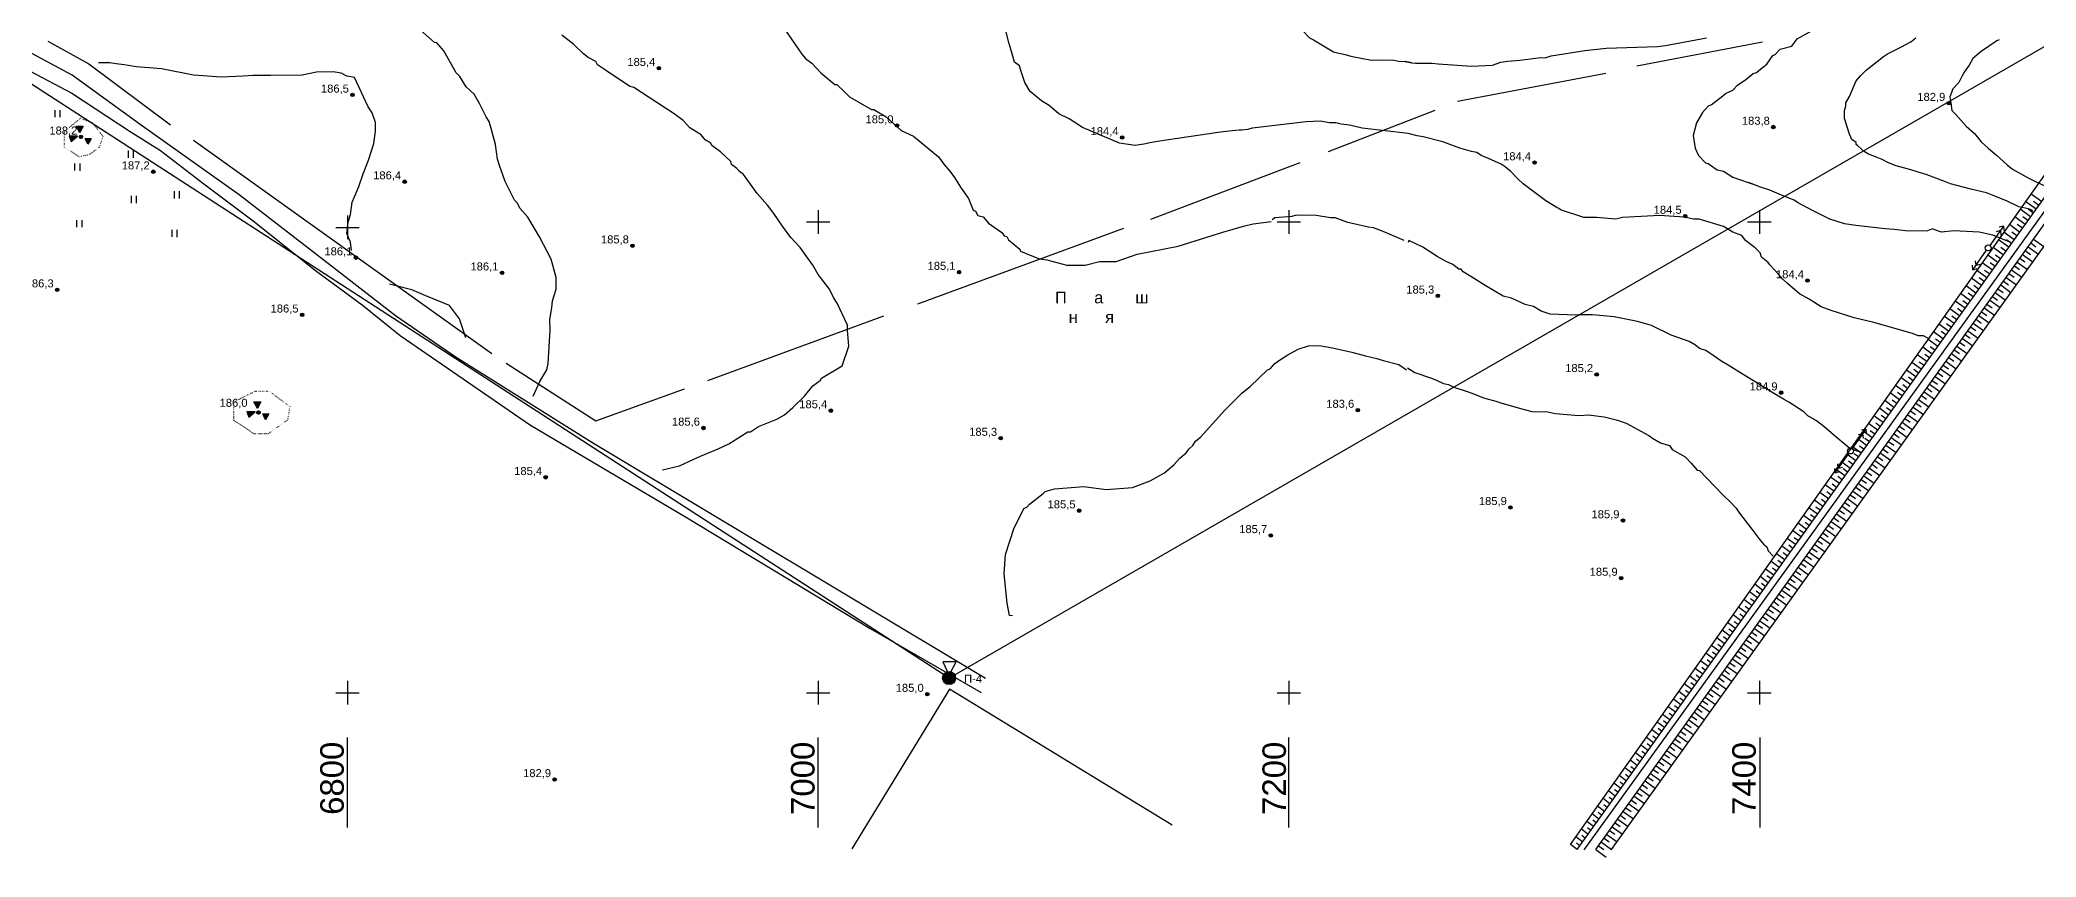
# Model space of a CAD drawing. Header units: millimetres. Extents: x 6127 to 9314, y 4730 to 7085.
# Drawn here: x 6669 to 7518, y 4730 to 5077 of the extents above; entities that cross this region are included whole.
import ezdxf

# ---------------------------------------------------------------- set-up
doc = ezdxf.new("R2010")
doc.units = ezdxf.units.MM
doc.header["$LTSCALE"] = 0.7
doc.linetypes.add('ACAD_ISO07W100', pattern=[3, 0, -3])
for name, color, linetype in [('відм', 14, 'Continuous'), ('горизонталі', 22, 'Continuous'), ('Откос', 7, 'Continuous'), ('чорн', 255, 'Continuous')]:
    doc.layers.add(name, color=color, linetype=linetype)
doc.styles.get("Standard").update_dxf_attribs({"font": 'arial.ttf'})

msp = doc.modelspace()

# ---------------------------------------------------------------- hatches: boundary and pattern name
at = {"layer": 'відм', "ltscale": 0.2, "true_color": 0x000000}
h = msp.add_hatch(color=18, dxfattribs=at)
h.dxf.hatch_style = 1
h.paths.add_polyline_path([(6933.04, 5065.26, 1), (6931.57, 5065.26, 1)])
h = msp.add_hatch(color=18, dxfattribs=at)
h.dxf.hatch_style = 1
h.paths.add_polyline_path([(6802.81, 5053.94, 1), (6801.34, 5053.94, 1)])
h = msp.add_hatch(color=18, dxfattribs=at)
h.dxf.hatch_style = 1
h.paths.add_polyline_path([(7481.25, 5050.41, 1), (7479.79, 5050.41, 1)])
h = msp.add_hatch(color=18, dxfattribs=at)
h.dxf.hatch_style = 1
h.paths.add_polyline_path([(7034.24, 5040.9, 1), (7032.78, 5040.9, 1)])
h = msp.add_hatch(color=18, dxfattribs=at)
h.dxf.hatch_style = 1
h.paths.add_polyline_path([(7406.68, 5040.28, 1), (7405.21, 5040.28, 1)])
h = msp.add_hatch(color=18, dxfattribs=at)
h.dxf.hatch_style = 1
h.paths.add_polyline_path([(6687.4, 5036.12, 1), (6685.94, 5036.12, 1)])
h = msp.add_hatch(color=18, dxfattribs=at)
h.dxf.hatch_style = 1
h.paths.add_polyline_path([(7129.89, 5035.85, 1), (7128.43, 5035.85, 1)])
h = msp.add_hatch(color=18, dxfattribs=at)
h.dxf.hatch_style = 1
h.paths.add_polyline_path([(7305.2, 5025.19, 1), (7303.73, 5025.19, 1)])
h = msp.add_hatch(color=18, dxfattribs=at)
h.dxf.hatch_style = 1
h.paths.add_polyline_path([(6718.16, 5021.31, 1), (6716.69, 5021.31, 1)])
h = msp.add_hatch(color=18, dxfattribs=at)
h.dxf.hatch_style = 1
h.paths.add_polyline_path([(6825.01, 5017.08, 1), (6823.54, 5017.08, 1)])
h = msp.add_hatch(color=18, dxfattribs=at)
h.dxf.hatch_style = 1
h.paths.add_polyline_path([(7369.21, 5002.45, 1), (7367.75, 5002.45, 1)])
h = msp.add_hatch(color=18, dxfattribs=at)
h.dxf.hatch_style = 1
h.paths.add_polyline_path([(6921.81, 4989.86, 1), (6920.34, 4989.86, 1)])
h = msp.add_hatch(color=18, dxfattribs=at)
h.dxf.hatch_style = 1
h.paths.add_polyline_path([(6804.28, 4984.8, 1), (6802.81, 4984.8, 1)])
h = msp.add_hatch(color=18, dxfattribs=at)
h.dxf.hatch_style = 1
h.paths.add_polyline_path([(6677.35, 4971.17, 1), (6675.88, 4971.17, 1)])
h = msp.add_hatch(color=18, dxfattribs=at)
h.dxf.hatch_style = 1
h.paths.add_polyline_path([(6866.36, 4978.36, 1), (6864.89, 4978.36, 1)])
h = msp.add_hatch(color=18, dxfattribs=at)
h.dxf.hatch_style = 1
h.paths.add_polyline_path([(7060.62, 4978.64, 1), (7059.15, 4978.64, 1)])
h = msp.add_hatch(color=18, dxfattribs=at)
h.dxf.hatch_style = 1
h.paths.add_polyline_path([(7421.18, 4975.07, 1), (7419.72, 4975.07, 1)])
h = msp.add_hatch(color=18, dxfattribs=at)
h.dxf.hatch_style = 1
h.paths.add_polyline_path([(7264.07, 4968.56, 1), (7262.6, 4968.56, 1)])
h = msp.add_hatch(color=18, dxfattribs=at)
h.dxf.hatch_style = 1
h.paths.add_polyline_path([(6781.41, 4960.5, 1), (6779.95, 4960.5, 1)])
h = msp.add_hatch(color=18, dxfattribs=at)
h.dxf.hatch_style = 1
h.paths.add_polyline_path([(7331.59, 4935.2, 1), (7330.12, 4935.2, 1)])
h = msp.add_hatch(color=18, dxfattribs=at)
h.dxf.hatch_style = 1
h.paths.add_polyline_path([(7006.1, 4919.82, 1), (7004.63, 4919.82, 1)])
h = msp.add_hatch(color=18, dxfattribs=at)
h.dxf.hatch_style = 1
h.paths.add_polyline_path([(7230.07, 4920.03, 1), (7228.6, 4920.03, 1)])
h = msp.add_hatch(color=18, dxfattribs=at)
h.dxf.hatch_style = 1
h.paths.add_polyline_path([(7409.97, 4927.42, 1), (7408.5, 4927.42, 1)])
h = msp.add_hatch(color=18, dxfattribs=at)
h.dxf.hatch_style = 1
h.paths.add_polyline_path([(6762.87, 4919.02, 1), (6761.4, 4919.02, 1)])
h = msp.add_hatch(color=18, dxfattribs=at)
h.dxf.hatch_style = 1
h.paths.add_polyline_path([(6951.99, 4912.45, 1), (6950.53, 4912.45, 1)])
h = msp.add_hatch(color=18, dxfattribs=at)
h.dxf.hatch_style = 1
h.paths.add_polyline_path([(7078.3, 4908.13, 1), (7076.83, 4908.13, 1)])
h = msp.add_hatch(color=18, dxfattribs=at)
h.dxf.hatch_style = 1
h.paths.add_polyline_path([(6884.93, 4891.5, 1), (6883.46, 4891.5, 1)])
h = msp.add_hatch(color=18, dxfattribs=at)
h.dxf.hatch_style = 1
h.paths.add_polyline_path([(7111.62, 4877.33, 1), (7110.16, 4877.33, 1)])
h = msp.add_hatch(color=18, dxfattribs=at)
h.dxf.hatch_style = 1
h.paths.add_polyline_path([(7294.91, 4878.7, 1), (7293.45, 4878.7, 1)])
h = msp.add_hatch(color=18, dxfattribs=at)
h.dxf.hatch_style = 1
h.paths.add_polyline_path([(7342.78, 4873.1, 1), (7341.32, 4873.1, 1)])
h = msp.add_hatch(color=18, dxfattribs=at)
h.dxf.hatch_style = 1
h.paths.add_polyline_path([(7193.06, 4866.8, 1), (7191.59, 4866.8, 1)])
h = msp.add_hatch(color=18, dxfattribs=at)
h.dxf.hatch_style = 1
h.paths.add_polyline_path([(7342.01, 4848.67, 1), (7340.54, 4848.67, 1)])
h = msp.add_hatch(color=18, dxfattribs=at)
h.dxf.hatch_style = 1
h.paths.add_polyline_path([(7047.09, 4799.37, 1), (7045.62, 4799.37, 1)])
h = msp.add_hatch(color=18, dxfattribs=at)
h.dxf.hatch_style = 1
h.paths.add_polyline_path([(6888.73, 4763.13, 1), (6887.26, 4763.13, 1)])
at = {"layer": 'чорн', "ltscale": 0.2, "true_color": 0x000000}
h = msp.add_hatch(color=18, dxfattribs=at)
h.dxf.hatch_style = 1
h.paths.add_polyline_path([(6685.22, 5036.34), (6681.72, 5036.5), (6682.54, 5034.12)])
h.paths.add_polyline_path([(6686.25, 5037.76), (6687.65, 5040.68), (6684.64, 5040.68)])
h.paths.add_polyline_path([(6690.99, 5035.47), (6688.54, 5035.48), (6689.66, 5032.95)])
h.paths.add_polyline_path([(6686.03, 5036.08, 1), (6687.31, 5036.08, 1)])
h = msp.add_hatch(color=18, dxfattribs=at)
h.dxf.hatch_style = 1
h.paths.add_polyline_path([(6760.69, 4919.28), (6757.18, 4919.44), (6758, 4917.06)])
h.paths.add_polyline_path([(6761.72, 4920.7), (6763.12, 4923.62), (6760.1, 4923.62)])
h.paths.add_polyline_path([(6766.46, 4918.41), (6764, 4918.41), (6765.13, 4915.89)])
h.paths.add_polyline_path([(6761.49, 4919.02, 1), (6762.78, 4919.02, 1)])
at = {"layer": 'чорн', "ltscale": 0.2, "true_color": 0x000000, "transparency": 33554687}
h = msp.add_hatch(color=18, dxfattribs=at)
h.dxf.hatch_style = 1
h.paths.add_polyline_path([(7058.41, 4806.21, 1), (7052.84, 4806.21, 1)])

# ---------------------------------------------------------------- linework, layer by layer
at = {"color": 18, "ltscale": 0.2, "true_color": 0x000000, "transparency": 33554687}
for p, q in [((7055.63, 4806.21), (6512.46, 5157.59)), ((7607.72, 5124.38), (7055.63, 4806.21))]:
    msp.add_line(p, q, dxfattribs=at)
at = {"layer": 'відм', "color": 18, "ltscale": 0.2, "true_color": 0x000000}
for centre, radius in [((6932.31, 5065.26), 0.733), ((6802.08, 5053.94), 0.733), ((7480.52, 5050.41), 0.733), ((7033.51, 5040.9), 0.733), ((7405.94, 5040.28), 0.733), ((6686.67, 5036.12), 0.733), ((7129.16, 5035.85), 0.733), ((7304.46, 5025.19), 0.733), ((6717.42, 5021.31), 0.733), ((6824.27, 5017.08), 0.733), ((7368.48, 5002.45), 0.733), ((6921.08, 4989.86), 0.733), ((6803.54, 4984.8), 0.733), ((6676.62, 4971.17), 0.733), ((6865.63, 4978.36), 0.733), ((7059.88, 4978.64), 0.733), ((7420.45, 4975.07), 0.733), ((7263.33, 4968.56), 0.733), ((6780.68, 4960.5), 0.733), ((7330.86, 4935.2), 0.733), ((7005.37, 4919.82), 0.733), ((7229.34, 4920.03), 0.733), ((7409.24, 4927.42), 0.733), ((6762.14, 4919.02), 0.733), ((6951.26, 4912.45), 0.733), ((7077.57, 4908.13), 0.733), ((6884.19, 4891.5), 0.733), ((7110.89, 4877.33), 0.733), ((7294.18, 4878.7), 0.733), ((7342.05, 4873.1), 0.733), ((7192.33, 4866.8), 0.733), ((7341.27, 4848.67), 0.733), ((7055.63, 4806.21), 1.85), ((7046.36, 4799.37), 0.733), ((6888, 4763.13), 0.733)]:
    msp.add_circle(centre, radius, dxfattribs=at)
at = {"layer": 'горизонталі', "color": 18, "true_color": 0x000000}
for points in [[(7379.52, 5049.76), (7384.5, 5053.49), (7385.54, 5054.53), (7388.65, 5055.98), (7390.73, 5058.05), (7394.26, 5060.54), (7397.37, 5063.03), (7398.82, 5063.45), (7401.31, 5065.52), (7403.18, 5066.97), (7405.67, 5070.71), (7406.71, 5071.12), (7408.78, 5073.4), (7413.76, 5074.65), (7416.09, 5077.78), (7426.19, 5083.45), (7442.21, 5085.72), (7454.06, 5088.59), (7470.62, 5096.31), (7487.72, 5103.36), (7500.03, 5108.43), (7508.6, 5115.83), (7520.22, 5128)], [(7199.06, 5106.35), (7198.87, 5105.41), (7198.72, 5104.5), (7198.61, 5103.55), (7196.95, 5096.91), (7197.15, 5094.42), (7199.02, 5089.02), (7202.13, 5085.08), (7203.38, 5083.83), (7205.86, 5081.34), (7208.77, 5078.23), (7210.43, 5077.4), (7218.93, 5072.21), (7219.97, 5072), (7223.91, 5071.17), (7226.4, 5070.34), (7235.12, 5068.68), (7239.89, 5068.89), (7244.66, 5068.68), (7246.74, 5068.27), (7249.43, 5068.06)], [(6878.84, 4926), (6881.75, 4932.22), (6884.65, 4937.2), (6885.28, 4939.9), (6886.11, 4954.01), (6885.9, 4958.57), (6886.73, 4963.55), (6887.15, 4966.46), (6888.6, 4971.44), (6888.6, 4976.42), (6886.53, 4984.09), (6881.55, 4993.64), (6876.57, 5001.94), (6873.25, 5005.88), (6872.22, 5007.96), (6870.97, 5009.2), (6867.03, 5017.09), (6864.54, 5023.93), (6863.71, 5026.63), (6862.88, 5032.86), (6861.23, 5038.67), (6860.19, 5042.61), (6858.94, 5044.68), (6856.04, 5050.29), (6853.76, 5054.23), (6850.44, 5057.34), (6847.74, 5061.7), (6846.08, 5063.36), (6840.9, 5072.7), (6837.99, 5076.02), (6836.96, 5076.23), (6825.96, 5085.77)], [(6985.31, 5082.63), (6992.98, 5071.22), (6994.64, 5069.35), (6997.34, 5067.48), (7001.07, 5063.33), (7007.09, 5058.35), (7007.92, 5058.35), (7011.03, 5055.44), (7013.31, 5053.16), (7022.65, 5047.77), (7023.69, 5047.77), (7028.87, 5044.65), (7035.31, 5038.84), (7040.49, 5036.35), (7051.07, 5027.63), (7053.35, 5024.52), (7055.84, 5021.62), (7057.71, 5019.33), (7060.82, 5014.35), (7063.93, 5010), (7065.8, 5005.02), (7066.84, 5004.6), (7067.87, 5002.73), (7070.16, 5002.11), (7072.44, 4999.41), (7078.04, 4995.47), (7079.08, 4994.02), (7080.11, 4993.81), (7080.94, 4992.36), (7085.71, 4988.41), (7085.92, 4987.58), (7090.07, 4985.84), (7094.01, 4984.26), (7097.13, 4983.85), (7105.63, 4981.56), (7113.52, 4981.56), (7119.53, 4983.22), (7126.59, 4983.22), (7135.51, 4986.33), (7152.94, 4989.65), (7172.03, 4995.66), (7180.74, 4998.15), (7184.89, 4999.18), (7192.57, 5000.22)], [(7314.37, 5005.78), (7309.18, 5008.89), (7299.64, 5016.16), (7297.35, 5018.23), (7294.24, 5021.55), (7291.55, 5023.63), (7290.3, 5024.46), (7284.91, 5026.95), (7281.79, 5028.2), (7279.93, 5029.44), (7277.64, 5029.86), (7272.67, 5031.31), (7265.4, 5034.01), (7257.11, 5036.08), (7254.62, 5036.5), (7250.67, 5037.54), (7231.17, 5039.84), (7225.78, 5041.09), (7222.25, 5041.5), (7219.97, 5042.13), (7217.27, 5042.13), (7213.33, 5042.75), (7207.31, 5042.54), (7184.49, 5039.85), (7182.62, 5039.23), (7179.92, 5039.02), (7178.88, 5039.02), (7173.28, 5038.4), (7169.96, 5037.99), (7145.06, 5034.26), (7140.91, 5033.63), (7139.25, 5033.22), (7134.69, 5032.39), (7128.05, 5033.43), (7112.28, 5040.07), (7106.68, 5043.81), (7102.32, 5045.88), (7098.17, 5049.41), (7094.86, 5051.49), (7090.08, 5055.43), (7087.8, 5059.17), (7086.14, 5064.35), (7085.52, 5066.22), (7083.45, 5067.88), (7082.41, 5071.41), (7080.96, 5076.18), (7077.64, 5089.67)], [(6933.82, 4894.66), (6941.08, 4896.32), (6947.1, 4899.22), (6950, 4900.47), (6957.47, 4903.58), (6962.04, 4905.65), (6970.13, 4910.84), (6971.17, 4910.84), (6974.7, 4913.12), (6982.37, 4916.23), (6985.69, 4918.09), (6989.22, 4921.21), (6994.2, 4925.98), (6997.73, 4930.33), (7000.84, 4932.62), (7001.47, 4933.65), (7010.18, 4938.84), (7013.09, 4947.14), (7012.47, 4953.98), (7012.47, 4956.06), (7008.11, 4965.4), (7006.45, 4967.89), (7004.79, 4971.41), (7000.02, 4977.64), (6997.74, 4981.58), (6992.35, 4989.05), (6988.41, 4993.41), (6984.88, 4998.18), (6981.15, 5003.58), (6978.45, 5007.11), (6974.09, 5012.09), (6971.19, 5016.03), (6968.28, 5020.18), (6966.62, 5021.43), (6965.38, 5022.67), (6963.1, 5024.33), (6962.89, 5025.58), (6958.53, 5029.73), (6954.8, 5032.42), (6954.39, 5033.46), (6951.9, 5034.91), (6950.24, 5036.99), (6945.46, 5039.9), (6942.56, 5043.01), (6938.83, 5045.91), (6921.61, 5057.12), (6919.95, 5057.54), (6909.99, 5064.18), (6906.26, 5066.67), (6905.43, 5068.12), (6902.31, 5069.78), (6900.24, 5071.44), (6896.09, 5075.38), (6891.11, 5079.33)], [(7252.34, 5067.62), (7249.43, 5068.06), (7252.34, 5067.62), (7253.79, 5067.42), (7255.87, 5067.41), (7258.56, 5067.41), (7260.85, 5067.41), (7263.54, 5067.21), (7277.65, 5066.17), (7286.57, 5066.58), (7290.1, 5067.82), (7293.01, 5068.24), (7298.19, 5068.65), (7307.12, 5069.9), (7308.98, 5069.69), (7311.47, 5070.52), (7325.79, 5072.8), (7334.92, 5073.83), (7356.7, 5074.45), (7360.02, 5074.87), (7377.45, 5078.18)], [(7516.25, 5004.5), (7515.83, 5004.91), (7514.38, 5005.54), (7510.23, 5006.37), (7505.25, 5008.86), (7500.06, 5010.93), (7496.54, 5012.39), (7489.9, 5013.84), (7481.18, 5016.12), (7479.11, 5016.96), (7470.81, 5020.07), (7467.08, 5021.31), (7464.38, 5022.14), (7458.16, 5023.81), (7454.84, 5025.05), (7452.14, 5026.5), (7450.06, 5027.33), (7446.33, 5028.79), (7444.25, 5030.03), (7443.22, 5031.07), (7441.97, 5032.11), (7441.14, 5032.94), (7441.14, 5033.77), (7439.28, 5035.01), (7438.86, 5036.05), (7438.24, 5037.3), (7436.17, 5043.94), (7436.17, 5047.26), (7436.79, 5049.12), (7436.79, 5050.58), (7438.24, 5053.27), (7441.15, 5059.91), (7443.02, 5061.99), (7445.3, 5064.48), (7452.77, 5070.28), (7454.43, 5071.32), (7458.99, 5073.6), (7460.45, 5074.43), (7464.39, 5076.51), (7466.46, 5078.17)], [(7501.94, 5077.33), (7500.91, 5076.91), (7494.27, 5072.35), (7490.74, 5069.45), (7489.08, 5066.54), (7487, 5063.64), (7486.17, 5061.98), (7484.72, 5059.28), (7482.23, 5056.58), (7481.61, 5054.92), (7480.98, 5053.06), (7481.4, 5050.57), (7481.81, 5047.25), (7483.47, 5045.59), (7487.83, 5040.61), (7491.36, 5037.49), (7494.26, 5033.97), (7497.16, 5031.27), (7500.69, 5028.36), (7505.25, 5024.21), (7507.54, 5022.34), (7513.97, 5018.82), (7517.08, 5017.36), (7523.93, 5014.04)], [(6801.67, 4987.84), (6801.25, 4991.37), (6799.73, 4995.11), (6800.22, 4999.88), (6801.26, 5003.2), (6801.88, 5008.38), (6802.92, 5010.67), (6804.79, 5015.02), (6806.65, 5020.42), (6808.94, 5026.23), (6811.22, 5033.28), (6811.84, 5038.47), (6811.85, 5042.2), (6810.39, 5046.35), (6808.73, 5048.84), (6802.93, 5061.29), (6799.61, 5061.92), (6797.33, 5063.16), (6793.8, 5063.78), (6786.74, 5063.58), (6780.73, 5062.33), (6767.45, 5062.13), (6762.47, 5062.13), (6759.77, 5062.13), (6755.62, 5061.92), (6746.28, 5061.51), (6734.46, 5062.34), (6720.97, 5065.04), (6710.18, 5065.87), (6706.86, 5066.5), (6705, 5066.71), (6701.68, 5067.12), (6698.98, 5067.54), (6694.21, 5067.54)], [(7506.79, 4991.27), (7499.23, 4994.34), (7493.42, 4995.58), (7482.63, 4996.21), (7477.45, 4995.58), (7474.13, 4996.83), (7473.5, 4997.04), (7471.43, 4996.21), (7464.37, 4996), (7462.09, 4996.21), (7457.32, 4996.83), (7453.38, 4997.04), (7440.93, 4998.5), (7436.16, 4999.12), (7429.93, 5001.2), (7422.26, 5004.93), (7416.24, 5008.25), (7414.79, 5009.29), (7409.39, 5011.37), (7404.41, 5013.44), (7400.06, 5014.89), (7396.95, 5016.14), (7395.29, 5016.76), (7396.95, 5016.14)], [(7472.25, 4950.15), (7469.76, 4951.6), (7467.48, 4951.6), (7464.99, 4952.64), (7448.6, 4957.21), (7440.3, 4959.28), (7430.55, 4962.4), (7426.19, 4963.85), (7421.21, 4967.17), (7417.06, 4969.45), (7411.88, 4973.81), (7410.01, 4975.68), (7407.94, 4977.96), (7406.28, 4979.83), (7404.41, 4981.7), (7403.79, 4982.73), (7402.96, 4983.36), (7400.88, 4985.02), (7400.26, 4986.88), (7398.19, 4988.96), (7394.04, 4992.07), (7392.58, 4994.15), (7388.64, 4995.6), (7384.7, 4998.09), (7374.33, 5001.21), (7372.04, 5001.21), (7368.1, 5002.04), (7361.67, 5002.45), (7357.73, 5002.66), (7341.75, 5001.83), (7339.05, 5001.21), (7334.08, 5001.63), (7330.96, 5001.84), (7325.36, 5001.84), (7315.4, 5005.16), (7314.57, 5005.78)], [(7249.01, 4992.12), (7240.08, 4995.85), (7235.93, 4997.52), (7233.86, 4997.72), (7225.15, 4999.8), (7219.75, 5001.67), (7217.68, 5001.67), (7211.66, 5002.71), (7203.15, 5002.92), (7201.29, 5002.29), (7194.02, 5001.67), (7192.99, 5000.84)], [(7443.4, 4902.02), (7438.42, 4903.68), (7432.41, 4908.66), (7427.43, 4913.02), (7424.32, 4915.51), (7420.58, 4917.58), (7418.92, 4919.24), (7412.49, 4923.39), (7410.21, 4924.64), (7405.64, 4927.34), (7400.04, 4930.86), (7392.37, 4935.64), (7386.76, 4939.17), (7384.07, 4940.62), (7380.75, 4942.9), (7377.22, 4945.39), (7374.52, 4946.22), (7372.87, 4947.67), (7370.17, 4949.13), (7362.49, 4951.83), (7354.19, 4955.98), (7348.18, 4957.64), (7338.22, 4959.72), (7329.09, 4960.55), (7323.28, 4960.55), (7322.03, 4960.34), (7311.04, 4960.76), (7307.3, 4962), (7303.98, 4964.08), (7300.46, 4964.91), (7294.65, 4967.61), (7291.12, 4968.44), (7283.44, 4973), (7277.43, 4976.74), (7274.11, 4978.82), (7273.28, 4979.85), (7272.24, 4979.85), (7269.75, 4981.93), (7266.85, 4983.17), (7263.11, 4985.25), (7256.89, 4989.19), (7251.08, 4992.1), (7250.66, 4991.27)], [(6850.3, 4950.79), (6847.6, 4958.84), (6843.33, 4964.43), (6833.29, 4968.64), (6827.31, 4971.15), (6817.83, 4973.57)], [(7082.57, 4832.59), (7081.33, 4832.8), (7080.29, 4837.99), (7079.05, 4850.44), (7079.67, 4858.74), (7083.2, 4869.53), (7087.35, 4878.24), (7088.6, 4878.86), (7089.84, 4880.11), (7095.65, 4884.67), (7096.48, 4885.5), (7100.43, 4886.54), (7112.88, 4887.57), (7122.42, 4886.32), (7133.62, 4887.15), (7141.09, 4890.06), (7147.11, 4893.37), (7151.26, 4896.9), (7153.75, 4899.6), (7156.45, 4901.88), (7157.7, 4903.54), (7159.15, 4904.99), (7160.39, 4906.86), (7162.68, 4908.73), (7172.64, 4919.93), (7180.11, 4927.4), (7183.64, 4930.09), (7190.9, 4937.15), (7192.14, 4937.56), (7194.01, 4939.84), (7196.09, 4941.29), (7199.62, 4943.58), (7203.97, 4945.86), (7208.3, 4947.34), (7212.89, 4947.52), (7218.5, 4946.48), (7226.8, 4944.61), (7232.6, 4943.15), (7237.38, 4941.91), (7240.07, 4941.08), (7246.71, 4939.42), (7250.03, 4937.13)], [(7250.45, 4937.95), (7253.56, 4936.08), (7260.61, 4933.59), (7263.1, 4932.55), (7265.8, 4931.3), (7267.87, 4930.89), (7270.16, 4929.85), (7275.76, 4927.98), (7278.25, 4927.15), (7282.81, 4925.28), (7288, 4923.83), (7290.49, 4923), (7299, 4920.51), (7303.35, 4919.47), (7309.99, 4919.26), (7313.31, 4918.64), (7323.27, 4917.81), (7327.3, 4917.98), (7334.06, 4917.18), (7339.66, 4915.73), (7343.4, 4914.48), (7352.94, 4909.29), (7354.6, 4908.05), (7357.92, 4906.18), (7361.86, 4904.94), (7362.9, 4903.28), (7368.5, 4900.16), (7370.99, 4897.46), (7373.48, 4894.56), (7374.52, 4894.35), (7380.95, 4887.71), (7384.68, 4883.77), (7387.58, 4881.07), (7390.07, 4878.37), (7391.53, 4876.3), (7396.71, 4869.45), (7399.82, 4865.51), (7401.69, 4863.02), (7403.14, 4861.98), (7403.76, 4860.32), (7405.84, 4858.04)]]:
    msp.add_lwpolyline(points, dxfattribs=at)
at = {"layer": 'горизонталі', "color": 18, "true_color": 0x000000, "elevation": 10}
msp.add_lwpolyline([(7379.52, 5049.76), (7378.28, 5049.13), (7375.79, 5046.44), (7373.3, 5042.08), (7371.84, 5036.69), (7372.67, 5031.29), (7374.12, 5028.18), (7377.03, 5025.07), (7378.27, 5024.86), (7382.01, 5022.16), (7384.71, 5021.54), (7388.65, 5019.05), (7395.29, 5016.76)], dxfattribs=at)
at = {"layer": 'Откос', "color": 18, "ltscale": 0.15, "true_color": 0x000000}
for p, q in [((7515.24, 5002.14), (7510.85, 5005.33)), ((7517.56, 5005.38), (7513.16, 5008.58)), ((7516.4, 5003.76), (7514.2, 5005.36)), ((7519.89, 5008.62), (7515.46, 5011.83)), ((7518.73, 5007), (7516.52, 5008.6)), ((7510.6, 4995.67), (7506.25, 4998.83)), ((7512.92, 4998.9), (7508.55, 5002.08)), ((7511.76, 4997.29), (7509.58, 4998.87)), ((7514.08, 5000.52), (7511.89, 5002.11)), ((7503.63, 4985.95), (7499.34, 4989.08)), ((7505.95, 4989.19), (7501.64, 4992.33)), ((7504.79, 4987.57), (7502.64, 4989.14)), ((7508.28, 4992.43), (7503.94, 4995.58)), ((7507.11, 4990.81), (7504.95, 4992.38)), ((7509.44, 4994.05), (7507.27, 4995.63)), ((7514.16, 4989.41), (7518.55, 4986.26)), ((7515.32, 4991.03), (7517.51, 4989.45)), ((7516.48, 4992.65), (7520.87, 4989.5)), ((7498.99, 4979.48), (7494.73, 4982.57)), ((7501.31, 4982.71), (7497.04, 4985.82)), ((7500.15, 4981.09), (7498.02, 4982.65)), ((7502.47, 4984.33), (7500.33, 4985.89)), ((7508.35, 4981.3), (7510.54, 4979.73)), ((7509.51, 4982.92), (7513.9, 4979.78)), ((7510.67, 4984.54), (7512.87, 4982.97)), ((7511.83, 4986.16), (7516.22, 4983.02)), ((7513, 4987.78), (7515.19, 4986.21)), ((7492.02, 4969.76), (7487.82, 4972.82)), ((7494.34, 4973), (7490.13, 4976.07)), ((7493.18, 4971.38), (7491.08, 4972.91)), ((7496.66, 4976.24), (7492.43, 4979.32)), ((7495.5, 4974.62), (7493.39, 4976.16)), ((7497.83, 4977.86), (7495.7, 4979.4)), ((7501.37, 4971.58), (7503.57, 4970)), ((7502.54, 4973.2), (7506.92, 4970.05)), ((7503.7, 4974.82), (7505.89, 4973.24)), ((7504.86, 4976.44), (7509.25, 4973.29)), ((7506.02, 4978.06), (7508.22, 4976.49)), ((7507.18, 4979.68), (7511.57, 4976.53)), ((7485.05, 4960.05), (7480.92, 4963.07)), ((7487.38, 4963.28), (7483.22, 4966.32)), ((7486.21, 4961.67), (7484.14, 4963.18)), ((7489.7, 4966.52), (7485.52, 4969.57)), ((7488.54, 4964.9), (7486.45, 4966.42)), ((7490.86, 4968.14), (7488.77, 4969.67)), ((7495.56, 4963.47), (7499.95, 4960.33)), ((7496.72, 4965.09), (7498.92, 4963.52)), ((7497.89, 4966.71), (7502.27, 4963.57)), ((7499.05, 4968.33), (7501.24, 4966.76)), ((7500.21, 4969.96), (7504.6, 4966.81)), ((7480.41, 4953.57), (7476.31, 4956.57)), ((7482.73, 4956.81), (7478.61, 4959.82)), ((7481.57, 4955.19), (7479.52, 4956.69)), ((7483.89, 4958.43), (7481.83, 4959.93)), ((7489.75, 4955.37), (7491.94, 4953.79)), ((7490.91, 4956.99), (7495.3, 4953.84)), ((7492.07, 4958.61), (7494.27, 4957.04)), ((7493.24, 4960.23), (7497.62, 4957.08)), ((7494.4, 4961.85), (7496.59, 4960.28)), ((7473.44, 4943.86), (7469.4, 4946.81)), ((7475.76, 4947.09), (7471.71, 4950.06)), ((7474.6, 4945.47), (7472.58, 4946.96)), ((7478.09, 4950.33), (7474.01, 4953.31)), ((7476.93, 4948.71), (7474.89, 4950.2)), ((7479.25, 4951.95), (7477.2, 4953.45)), ((7483.94, 4947.26), (7488.32, 4944.12)), ((7485.1, 4948.88), (7487.29, 4947.31)), ((7486.26, 4950.5), (7490.65, 4947.36)), ((7487.42, 4952.13), (7489.62, 4950.55)), ((7488.59, 4953.75), (7492.97, 4950.6)), ((7468.8, 4937.38), (7464.8, 4940.31)), ((7471.12, 4940.62), (7467.1, 4943.56)), ((7469.96, 4939), (7467.95, 4940.47)), ((7472.28, 4942.24), (7470.27, 4943.71)), ((7476.96, 4937.54), (7481.35, 4934.39)), ((7478.12, 4939.16), (7480.32, 4937.59)), ((7479.29, 4940.78), (7483.67, 4937.63)), ((7480.45, 4942.4), (7482.64, 4940.83)), ((7481.61, 4944.02), (7486, 4940.88)), ((7482.77, 4945.64), (7484.97, 4944.07)), ((7461.83, 4927.67), (7457.89, 4930.56)), ((7464.15, 4930.9), (7460.19, 4933.81)), ((7462.99, 4929.28), (7461.02, 4930.73)), ((7466.48, 4934.14), (7462.49, 4937.06)), ((7465.31, 4932.52), (7463.33, 4933.98)), ((7467.64, 4935.76), (7465.64, 4937.22)), ((7471.15, 4929.43), (7473.34, 4927.86)), ((7472.31, 4931.05), (7476.7, 4927.91)), ((7473.48, 4932.67), (7475.67, 4931.1)), ((7474.64, 4934.3), (7479.02, 4931.15)), ((7475.8, 4935.92), (7477.99, 4934.34)), ((7454.86, 4917.95), (7450.98, 4920.8)), ((7457.19, 4921.19), (7453.28, 4924.06)), ((7456.03, 4919.57), (7454.08, 4921)), ((7459.51, 4924.43), (7455.59, 4927.31)), ((7458.35, 4922.81), (7456.39, 4924.24)), ((7460.67, 4926.05), (7458.7, 4927.49)), ((7465.34, 4921.33), (7469.73, 4918.18)), ((7466.5, 4922.95), (7468.69, 4921.38)), ((7467.66, 4924.57), (7472.05, 4921.42)), ((7468.83, 4926.19), (7471.02, 4924.62)), ((7469.99, 4927.81), (7474.37, 4924.67)), ((7450.22, 4911.47), (7446.38, 4914.3)), ((7452.54, 4914.71), (7448.68, 4917.55)), ((7451.38, 4913.09), (7449.45, 4914.51)), ((7453.7, 4916.33), (7451.77, 4917.76)), ((7459.53, 4913.22), (7461.72, 4911.65)), ((7460.69, 4914.85), (7465.08, 4911.7)), ((7461.85, 4916.47), (7464.04, 4914.89)), ((7463.01, 4918.09), (7467.4, 4914.94)), ((7464.18, 4919.71), (7466.37, 4918.14)), ((7443.25, 4901.76), (7439.47, 4904.55)), ((7445.58, 4905), (7441.77, 4907.8)), ((7444.41, 4903.38), (7442.52, 4904.78)), ((7447.9, 4908.24), (7444.07, 4911.05)), ((7446.74, 4906.62), (7444.83, 4908.02)), ((7449.06, 4909.86), (7447.14, 4911.27)), ((7452.55, 4903.5), (7454.75, 4901.93)), ((7453.71, 4905.12), (7458.1, 4901.97)), ((7454.88, 4906.74), (7457.07, 4905.17)), ((7456.04, 4908.36), (7460.43, 4905.22)), ((7457.2, 4909.98), (7459.4, 4908.41)), ((7458.36, 4911.6), (7462.75, 4908.46)), ((7438.61, 4895.28), (7434.86, 4898.05)), ((7437.45, 4893.66), (7435.58, 4895.04)), ((7440.93, 4898.52), (7437.16, 4901.3)), ((7439.77, 4896.9), (7437.89, 4898.29)), ((7442.09, 4900.14), (7440.2, 4901.53)), ((7446.74, 4895.39), (7451.13, 4892.25)), ((7447.9, 4897.02), (7450.1, 4895.44)), ((7449.07, 4898.64), (7453.45, 4895.49)), ((7450.23, 4900.26), (7452.42, 4898.68)), ((7451.39, 4901.88), (7455.78, 4898.73)), ((7431.64, 4885.57), (7427.95, 4888.29)), ((7433.97, 4888.81), (7430.26, 4891.54)), ((7432.8, 4887.19), (7430.95, 4888.55)), ((7436.29, 4892.05), (7432.56, 4894.8)), ((7435.13, 4890.43), (7433.27, 4891.8)), ((7440.93, 4887.29), (7443.12, 4885.72)), ((7442.09, 4888.91), (7446.48, 4885.77)), ((7443.25, 4890.53), (7445.45, 4888.96)), ((7444.42, 4892.15), (7448.8, 4889.01)), ((7445.58, 4893.77), (7447.77, 4892.2)), ((7424.68, 4875.85), (7421.05, 4878.54)), ((7427, 4879.09), (7423.35, 4881.79)), ((7425.84, 4877.47), (7424.02, 4878.82)), ((7429.32, 4882.33), (7425.65, 4885.04)), ((7428.16, 4880.71), (7426.33, 4882.06)), ((7430.48, 4883.95), (7428.64, 4885.31)), ((7435.12, 4879.19), (7439.5, 4876.04)), ((7436.28, 4880.81), (7438.47, 4879.23)), ((7437.44, 4882.43), (7441.83, 4879.28)), ((7438.6, 4884.05), (7440.8, 4882.48)), ((7439.77, 4885.67), (7444.15, 4882.52)), ((7420.03, 4869.38), (7416.44, 4872.04)), ((7422.35, 4872.62), (7418.74, 4875.29)), ((7421.19, 4871), (7419.39, 4872.33)), ((7423.52, 4874.24), (7421.7, 4875.58)), ((7428.14, 4869.46), (7432.53, 4866.32)), ((7429.3, 4871.08), (7431.5, 4869.51)), ((7430.47, 4872.7), (7434.85, 4869.56)), ((7431.63, 4874.32), (7433.82, 4872.75)), ((7432.79, 4875.94), (7437.18, 4872.8)), ((7433.95, 4877.57), (7436.15, 4875.99)), ((7413.07, 4859.66), (7409.53, 4862.29)), ((7415.39, 4862.9), (7411.83, 4865.54)), ((7414.23, 4861.28), (7412.45, 4862.6)), ((7417.71, 4866.14), (7414.14, 4868.79)), ((7416.55, 4864.52), (7414.77, 4865.84)), ((7418.87, 4867.76), (7417.08, 4869.09)), ((7422.33, 4861.36), (7424.52, 4859.78)), ((7423.49, 4862.98), (7427.88, 4859.83)), ((7424.66, 4864.6), (7426.85, 4863.03)), ((7425.82, 4866.22), (7430.2, 4863.07)), ((7426.98, 4867.84), (7429.17, 4866.27)), ((7406.1, 4849.95), (7402.62, 4852.53)), ((7408.42, 4853.19), (7404.93, 4855.78)), ((7407.26, 4851.57), (7405.52, 4852.86)), ((7410.74, 4856.43), (7407.23, 4859.03)), ((7409.58, 4854.81), (7407.83, 4856.11)), ((7411.9, 4858.04), (7410.14, 4859.35)), ((7416.52, 4853.25), (7420.91, 4850.11)), ((7417.68, 4854.87), (7419.87, 4853.3)), ((7418.84, 4856.49), (7423.23, 4853.35)), ((7420.01, 4858.11), (7422.2, 4856.54)), ((7421.17, 4859.74), (7425.55, 4856.59)), ((7401.45, 4843.47), (7398.02, 4846.03)), ((7403.78, 4846.71), (7400.32, 4849.28)), ((7402.62, 4845.09), (7400.89, 4846.37)), ((7404.94, 4848.33), (7403.2, 4849.62)), ((7410.71, 4845.15), (7412.9, 4843.57)), ((7411.87, 4846.77), (7416.26, 4843.62)), ((7413.03, 4848.39), (7415.22, 4846.82)), ((7414.19, 4850.01), (7418.58, 4846.86)), ((7415.36, 4851.63), (7417.55, 4850.06)), ((7394.49, 4833.76), (7391.11, 4836.28)), ((7396.81, 4837), (7393.41, 4839.53)), ((7395.65, 4835.38), (7393.96, 4836.64)), ((7399.13, 4840.24), (7395.72, 4842.78)), ((7397.97, 4838.62), (7396.27, 4839.88)), ((7400.29, 4841.85), (7398.58, 4843.13)), ((7404.89, 4837.04), (7409.28, 4833.9)), ((7406.06, 4838.66), (7408.25, 4837.09)), ((7407.22, 4840.29), (7411.61, 4837.14)), ((7408.38, 4841.91), (7410.58, 4840.33)), ((7409.54, 4843.53), (7413.93, 4840.38)), ((7389.84, 4827.28), (7386.5, 4829.77)), ((7392.17, 4830.52), (7388.81, 4833.03)), ((7391, 4828.9), (7389.33, 4830.15)), ((7393.33, 4832.14), (7391.64, 4833.4)), ((7397.92, 4827.32), (7402.31, 4824.17)), ((7399.08, 4828.94), (7401.28, 4827.37)), ((7400.25, 4830.56), (7404.63, 4827.41)), ((7401.41, 4832.18), (7403.6, 4830.61)), ((7402.57, 4833.8), (7406.96, 4830.66)), ((7403.73, 4835.42), (7405.93, 4833.85)), ((7382.88, 4817.57), (7379.6, 4820.02)), ((7385.2, 4820.81), (7381.9, 4823.27)), ((7384.04, 4819.19), (7382.39, 4820.42)), ((7387.52, 4824.04), (7384.2, 4826.52)), ((7386.36, 4822.43), (7384.71, 4823.66)), ((7388.68, 4825.66), (7387.02, 4826.91)), ((7392.11, 4819.21), (7394.3, 4817.64)), ((7393.27, 4820.83), (7397.66, 4817.69)), ((7394.43, 4822.46), (7396.63, 4820.88)), ((7395.6, 4824.08), (7399.98, 4820.93)), ((7396.76, 4825.7), (7398.95, 4824.12)), ((7375.91, 4807.85), (7372.69, 4810.27)), ((7378.23, 4811.09), (7374.99, 4813.52)), ((7377.07, 4809.47), (7375.46, 4810.68)), ((7380.55, 4814.33), (7377.29, 4816.77)), ((7379.39, 4812.71), (7377.77, 4813.93)), ((7381.72, 4815.95), (7380.08, 4817.17)), ((7386.3, 4811.11), (7390.68, 4807.96)), ((7387.46, 4812.73), (7389.65, 4811.16)), ((7388.62, 4814.35), (7393.01, 4811.21)), ((7389.78, 4815.97), (7391.98, 4814.4)), ((7390.95, 4817.59), (7395.33, 4814.45)), ((7371.27, 4801.38), (7368.08, 4803.77)), ((7373.59, 4804.62), (7370.39, 4807.02)), ((7372.43, 4803), (7370.83, 4804.19)), ((7374.75, 4806.23), (7373.14, 4807.44)), ((7380.48, 4803.01), (7382.68, 4801.43)), ((7381.65, 4804.63), (7386.03, 4801.48)), ((7382.81, 4806.25), (7385, 4804.67)), ((7383.97, 4807.87), (7388.36, 4804.72)), ((7385.13, 4809.49), (7387.33, 4807.92)), ((7364.3, 4791.66), (7361.17, 4794.01)), ((7366.62, 4794.9), (7363.48, 4797.26)), ((7365.46, 4793.28), (7363.89, 4794.46)), ((7368.94, 4798.14), (7365.78, 4800.52)), ((7367.78, 4796.52), (7366.21, 4797.71)), ((7370.1, 4799.76), (7368.52, 4800.95)), ((7373.51, 4793.28), (7375.7, 4791.71)), ((7374.67, 4794.9), (7379.06, 4791.75)), ((7375.83, 4796.52), (7378.03, 4794.95)), ((7377, 4798.14), (7381.38, 4795)), ((7378.16, 4799.76), (7380.35, 4798.19)), ((7379.32, 4801.38), (7383.71, 4798.24)), ((7359.65, 4785.19), (7356.57, 4787.51)), ((7358.49, 4783.57), (7356.96, 4784.73)), ((7361.98, 4788.42), (7358.87, 4790.76)), ((7360.82, 4786.81), (7359.27, 4787.97)), ((7363.14, 4790.04), (7361.58, 4791.22)), ((7367.7, 4785.18), (7372.08, 4782.03)), ((7368.86, 4786.8), (7371.05, 4785.22)), ((7370.02, 4788.42), (7374.41, 4785.27)), ((7371.19, 4790.04), (7373.38, 4788.47)), ((7372.35, 4791.66), (7376.73, 4788.51)), ((7352.69, 4775.47), (7349.66, 4777.76)), ((7355.01, 4778.71), (7351.96, 4781.01)), ((7353.85, 4777.09), (7352.33, 4778.24)), ((7357.33, 4781.95), (7354.27, 4784.26)), ((7356.17, 4780.33), (7354.64, 4781.48)), ((7361.89, 4777.07), (7364.08, 4775.5)), ((7363.05, 4778.69), (7367.44, 4775.55)), ((7364.21, 4780.31), (7366.4, 4778.74)), ((7365.37, 4781.93), (7369.76, 4778.79)), ((7366.54, 4783.55), (7368.73, 4781.98)), ((7345.72, 4765.76), (7342.75, 4768.01)), ((7348.04, 4769), (7345.06, 4771.26)), ((7346.88, 4767.38), (7345.39, 4768.5)), ((7350.37, 4772.23), (7347.36, 4774.51)), ((7349.2, 4770.61), (7347.71, 4771.75)), ((7351.53, 4773.85), (7350.02, 4774.99)), ((7356.07, 4768.97), (7360.46, 4765.82)), ((7357.24, 4770.59), (7359.43, 4769.01)), ((7358.4, 4772.21), (7362.79, 4769.06)), ((7359.56, 4773.83), (7361.75, 4772.26)), ((7360.72, 4775.45), (7365.11, 4772.3)), ((7341.08, 4759.28), (7338.15, 4761.5)), ((7343.4, 4762.52), (7340.45, 4764.75)), ((7342.24, 4760.9), (7340.77, 4762.01)), ((7344.56, 4764.14), (7343.08, 4765.26)), ((7349.1, 4759.24), (7353.49, 4756.1)), ((7350.26, 4760.86), (7352.46, 4759.29)), ((7351.42, 4762.48), (7355.81, 4759.34)), ((7352.59, 4764.1), (7354.78, 4762.53)), ((7353.75, 4765.73), (7358.14, 4762.58)), ((7354.91, 4767.35), (7357.11, 4765.77)), ((7334.11, 4749.57), (7331.24, 4751.75)), ((7336.43, 4752.81), (7333.54, 4755)), ((7335.27, 4751.19), (7333.83, 4752.28)), ((7338.76, 4756.04), (7335.84, 4758.25)), ((7337.59, 4754.42), (7336.14, 4755.53)), ((7339.92, 4757.66), (7338.46, 4758.77)), ((7343.29, 4751.14), (7345.48, 4749.56)), ((7344.45, 4752.76), (7348.84, 4749.61)), ((7345.61, 4754.38), (7347.81, 4752.81)), ((7346.78, 4756), (7351.16, 4752.85)), ((7347.94, 4757.62), (7350.13, 4756.05)), ((7329.47, 4743.09), (7326.63, 4745.25)), ((7328.31, 4741.47), (7326.89, 4742.55)), ((7331.79, 4746.33), (7328.94, 4748.5)), ((7330.63, 4744.71), (7329.21, 4745.79)), ((7332.95, 4747.95), (7331.52, 4749.04)), ((7337.48, 4743.03), (7341.86, 4739.89)), ((7338.64, 4744.65), (7340.83, 4743.08)), ((7339.8, 4746.27), (7344.19, 4743.13)), ((7340.96, 4747.9), (7343.16, 4746.32)), ((7342.13, 4749.52), (7346.51, 4746.37)), ((7322.5, 4733.38), (7319.73, 4735.49)), ((7324.82, 4736.61), (7322.03, 4738.75)), ((7323.66, 4735), (7322.27, 4736.06)), ((7327.14, 4739.85), (7324.33, 4742)), ((7325.98, 4738.23), (7324.58, 4739.3)), ((7331.66, 4734.93), (7333.86, 4733.36)), ((7332.83, 4736.55), (7337.21, 4733.4)), ((7333.99, 4738.17), (7336.18, 4736.6)), ((7335.15, 4739.79), (7339.54, 4736.65)), ((7336.31, 4741.41), (7338.51, 4739.84)), ((7330.5, 4733.31), (7334.89, 4730.16))]:
    msp.add_line(p, q, dxfattribs=at)
at = {"layer": 'чорн', "color": 18, "ltscale": 0.2, "true_color": 0x000000}
for p, q in [((7347.89, 5066.34), (7401.37, 5076.52)), ((7271.65, 5051.25), (7334.7, 5063.15)), ((7216.92, 5029.86), (7262.25, 5047.4)), ((7141.42, 5001.09), (7204.76, 5025.19)), ((7042.4, 4965.12), (7129.93, 4997.31)), ((7503.76, 4998.22), (7497.96, 4990)), ((7490.72, 4979.69), (7496.5, 4987.93)), ((6953.1, 4932.63), (7027.9, 4960.03)), ((7445.24, 4911.94), (7439.43, 4903.72)), ((7432.19, 4893.41), (7437.97, 4901.65))]:
    msp.add_line(p, q, dxfattribs=at)
at = {"layer": 'чорн', "color": 18, "ltscale": 0.2, "true_color": 0x000000, "transparency": 33554687}
for p, q in [((6794.99, 4997.68), (6804.99, 4997.68)), ((6794.99, 4997.68), (6794.99, 4997.68)), ((6794.99, 4997.68), (6799.99, 4997.68)), ((6799.99, 5002.68), (6799.99, 4992.68)), ((6994.99, 4999.99), (7004.99, 4999.99)), ((6994.99, 4999.99), (6994.99, 4999.99)), ((6994.99, 4999.99), (6999.99, 4999.99)), ((6999.99, 5004.99), (6999.99, 4994.99)), ((7194.99, 4999.99), (7204.99, 4999.99)), ((7194.99, 4999.99), (7194.99, 4999.99)), ((7194.99, 4999.99), (7199.99, 4999.99)), ((7199.99, 5004.99), (7199.99, 4994.99)), ((7394.99, 4999.99), (7404.99, 4999.99)), ((7394.99, 4999.99), (7394.99, 4999.99)), ((7394.99, 4999.99), (7399.99, 4999.99)), ((7399.99, 5004.99), (7399.99, 4994.99)), ((6799.99, 4804.99), (6799.99, 4794.99)), ((6999.99, 4804.99), (6999.99, 4794.99)), ((7199.99, 4804.99), (7199.99, 4794.99)), ((7399.99, 4804.99), (7399.99, 4794.99)), ((6794.99, 4799.99), (6804.99, 4799.99)), ((6794.99, 4799.99), (6794.99, 4799.99)), ((6794.99, 4799.99), (6799.99, 4799.99)), ((6994.99, 4799.99), (7004.99, 4799.99)), ((6994.99, 4799.99), (6994.99, 4799.99)), ((6994.99, 4799.99), (6999.99, 4799.99)), ((7194.99, 4799.99), (7204.99, 4799.99)), ((7194.99, 4799.99), (7194.99, 4799.99)), ((7194.99, 4799.99), (7199.99, 4799.99)), ((7394.99, 4799.99), (7404.99, 4799.99)), ((7394.99, 4799.99), (7394.99, 4799.99)), ((7394.99, 4799.99), (7399.99, 4799.99)), ((6799.86, 4780.93), (6799.86, 4742.75)), ((6999.78, 4780.93), (6999.78, 4742.75)), ((7199.91, 4780.93), (7199.91, 4742.75)), ((7400.18, 4780.93), (7400.18, 4742.75))]:
    msp.add_line(p, q, dxfattribs=at)
at = {"layer": 'чорн', "color": 18, "true_color": 0x000000}
for points in [[(7071.16, 4806.07), (6903.85, 4906.32), (6846.15, 4942.33), (6820.3, 4960.11), (6793.13, 4981.17), (6753.88, 5011.54), (6711.86, 5041.42), (6682.89, 5062.34), (6628.29, 5091.57), (6559.96, 5128.78), (6543.36, 5138.02), (6539.14, 5142.28), (6537.62, 5146.43), (6538.41, 5153.68), (6542.7, 5166.33), (6570.42, 5232.02)], [(6513.31, 5087.71), (6525.74, 5116.18), (6530.22, 5126.02), (6536.61, 5132.97), (6557.41, 5121.61), (6596.31, 5101.36), (6630.48, 5083.77), (6643.92, 5076.67), (6665.15, 5064.08), (6682.74, 5054.74), (6707.64, 5038.42), (6720.51, 5030.38), (6738.89, 5016.21), (6759.89, 5000.49), (6786.42, 4979.29), (6806.17, 4964.69), (6822.33, 4951.75), (6877.73, 4913.6), (6943.55, 4874.75), (7022.14, 4827.2), (7069.21, 4800.05)]]:
    msp.add_lwpolyline(points, dxfattribs=at)
at = {"layer": 'чорн', "color": 18, "ltscale": 0.15, "true_color": 0x000000}
for points in [[(7319.73, 4735.49), (7598.36, 5128.87)], [(7322.5, 4733.38), (7603.49, 5125.19)], [(7606.1, 5122.5), (7325.44, 4733.28)], [(7330.5, 4733.31), (7608.31, 5120.7)], [(7337.21, 4733.4), (7612.7, 5117.55)], [(7150.46, 4743.66), (7055.79, 4801.47), (7014.23, 4733.72)]]:
    msp.add_lwpolyline(points, dxfattribs=at)
at = {"layer": 'чорн', "color": 18, "ltscale": 0.2, "true_color": 0x000000}
for points in [[(6672.65, 5076.78), (6689.98, 5067.16), (6724.78, 5041.17)], [(6675.56, 5047.52), (6675.56, 5044.45)], [(6677.7, 5047.49), (6677.7, 5044.42)], [(6686.25, 5037.76), (6684.64, 5040.68), (6687.65, 5040.68), (6686.25, 5037.76)], [(6681.72, 5036.5), (6682.54, 5034.12), (6685.22, 5036.34), (6681.72, 5036.5)], [(6688.54, 5035.48), (6690.99, 5035.47), (6689.66, 5032.95), (6688.54, 5035.48)], [(6734.58, 5034.65), (6861.33, 4944.08)], [(6684.01, 5024.84), (6684.01, 5021.77)], [(6686.15, 5024.81), (6686.15, 5021.74)], [(6706.7, 5030.29), (6706.7, 5027.21)], [(6708.84, 5030.26), (6708.84, 5027.18)], [(6707.97, 5011.08), (6707.97, 5008.01)], [(6710.1, 5011.05), (6710.1, 5007.98)], [(6726.34, 5013.05), (6726.34, 5009.98)], [(6728.48, 5013.02), (6728.48, 5009.95)], [(6684.85, 5000.79), (6684.85, 4997.72)], [(6686.99, 5000.76), (6686.99, 4997.69)], [(7503.76, 4998.22), (7501.93, 4997.75)], [(7503.76, 4998.22), (7503.94, 4996.33)], [(6725.26, 4996.66), (6725.26, 4993.59)], [(6727.4, 4996.63), (6727.4, 4993.56)], [(7502.41, 4996.3), (7500.57, 4995.83)], [(7502.41, 4996.3), (7502.58, 4994.41)], [(7490.72, 4979.69), (7490.54, 4981.58)], [(7490.72, 4979.69), (7492.56, 4980.17)], [(7492.07, 4981.61), (7491.89, 4983.5)], [(7492.07, 4981.61), (7493.9, 4982.09)], [(6867.38, 4939.95), (6905.52, 4915.55)], [(6905.52, 4915.55), (6943.24, 4929.13)], [(6761.72, 4920.7), (6760.1, 4923.62), (6763.12, 4923.62), (6761.72, 4920.7)], [(6757.18, 4919.44), (6758, 4917.06), (6760.69, 4919.28), (6757.18, 4919.44)], [(6764, 4918.41), (6766.46, 4918.41), (6765.13, 4915.89), (6764, 4918.41)], [(7445.24, 4911.94), (7443.4, 4911.47)], [(7445.24, 4911.94), (7445.41, 4910.05)], [(7443.88, 4910.02), (7442.05, 4909.56)], [(7443.88, 4910.02), (7444.06, 4908.13)], [(7432.19, 4893.41), (7432.01, 4895.3)], [(7433.54, 4895.33), (7433.36, 4897.22)], [(7433.54, 4895.33), (7435.38, 4895.81)], [(7432.19, 4893.41), (7434.03, 4893.89)]]:
    msp.add_lwpolyline(points, dxfattribs=at)
at = {"layer": 'чорн', "color": 18, "linetype": 'ACAD_ISO07W100', "ltscale": 0.2, "true_color": 0x000000}
for points in [[(6694.56, 5031.85), (6690.44, 5028.61), (6685.93, 5027.59), (6679.66, 5031.73), (6679.73, 5038.44), (6686.51, 5044.08), (6691.49, 5042.1), (6696.02, 5036.39), (6694.56, 5031.85)], [(6774.5, 4915.89), (6766.18, 4910.01), (6760.17, 4910.01), (6751.62, 4915.78), (6751.63, 4923.51), (6760.75, 4928.13), (6766.65, 4928.13), (6775.42, 4921.55), (6774.5, 4915.89)]]:
    msp.add_lwpolyline(points, dxfattribs=at)
at = {"layer": 'чорн', "color": 18, "ltscale": 0.2, "true_color": 0x000000, "transparency": 33554687}
msp.add_lwpolyline([(7056.37, 4808.89), (7058.57, 4813.04), (7052.9, 4813.05), (7055, 4808.92)], dxfattribs=at)
at = {"layer": 'чорн', "color": 18, "ltscale": 0.2, "true_color": 0x000000}
for centre, radius in [((6686.67, 5036.08), 0.641), ((7497.24, 4988.95), 1.27), ((6762.14, 4919.02), 0.641), ((7438.72, 4902.67), 1.27)]:
    msp.add_circle(centre, radius, dxfattribs=at)
at = {"layer": 'чорн', "color": 18, "ltscale": 0.2, "true_color": 0x000000, "transparency": 33554687}
msp.add_circle((7055.63, 4806.21), 2.79, dxfattribs=at)

# ---------------------------------------------------------------- texts
at = {"color": 18, "ltscale": 0.2, "true_color": 0x000000, "transparency": 33554687, "insert": (7061.98, 4807.61), "char_height": 3.4, "attachment_point": 1}
msp.add_mtext_dynamic_manual_height_columns('П-4', width=29.6861, gutter_width=12.5, heights=[0], dxfattribs=at)
at = {"layer": 'чорн', "color": 18, "ltscale": 0.2, "true_color": 0x000000, "attachment_point": 1, "rotation": 359.98946}
for s, width, insert, char_height in [('185,4', 2.4374, (6918.9, 5069.65), 3.4), ('186,5', 2.4374, (6788.67, 5058.33), 3.4), ('182,9', 2.4374, (7467.11, 5054.81), 3.4), ('188,2', 2.4374, (6673.26, 5040.51), 3.4), ('185,0', 2.4374, (7020.1, 5045.29), 3.4), ('184,4', 2.4374, (7115.75, 5040.24), 3.4), ('183,8', 2.4374, (7392.54, 5044.67), 3.4), ('187,2', 2.4374, (6704.02, 5025.7), 3.4), ('184,4', 2.4374, (7291.06, 5029.58), 3.4), ('186,4', 2.4374, (6810.87, 5021.48), 3.4), ('184,5', 2.4374, (7355.07, 5006.84), 3.4), ('186,1', 2.4374, (6790.14, 4989.19), 3.4), ('185,8', 2.4374, (6907.67, 4994.25), 3.4), ('186,1', 2.4374, (6852.22, 4982.76), 3.4), ('185,1', 2.4374, (7046.48, 4983.03), 3.4), ('186,3', 2.4374, (6663.21, 4975.57), 3.4), ('185,3', 2.4374, (7249.93, 4972.96), 3.4), ('184,4', 2.4374, (7407.04, 4979.46), 3.4), ('186,5', 2.4374, (6767.27, 4964.89), 3.4), ('П      а       ш        н      я', 48.9892, (7100.63, 4970.4), 5), ('185,2', 2.4374, (7317.45, 4939.6), 3.4), ('184,9', 2.4374, (7395.83, 4931.81), 3.4), ('186,0', 2.4374, (6745.61, 4924.84), 3.4), ('185,4', 2.4374, (6991.96, 4924.22), 3.4), ('183,6', 2.4374, (7215.93, 4924.42), 3.4), ('185,6', 2.4374, (6937.85, 4916.84), 3.4), ('185,3', 2.4374, (7064.16, 4912.52), 3.4), ('185,4', 2.4374, (6870.79, 4895.89), 3.4), ('185,5', 2.4374, (7097.48, 4881.72), 3.4), ('185,9', 2.4374, (7280.77, 4883.1), 3.4), ('185,7', 2.4374, (7178.92, 4871.19), 3.4), ('185,9', 2.4374, (7328.64, 4877.49), 3.4), ('185,9', 2.4374, (7327.87, 4853.07), 3.4), ('185,0', 2.4374, (7032.95, 4803.76), 3.4), ('182,9', 2.4374, (6874.59, 4767.52), 3.4)]:
    msp.add_mtext_dynamic_manual_height_columns(s, width=width, gutter_width=12.5, heights=[0], dxfattribs=dict(at, insert=insert, char_height=char_height))
at = {"layer": 'чорн', "color": 18, "ltscale": 0.2, "true_color": 0x000000, "transparency": 33554687, "char_height": 10, "attachment_point": 1, "rotation": 90}
for s, insert in [('6800', (6788.38, 4748.08)), ('7000', (6988.46, 4748.08)), ('7200', (7188.78, 4748.08)), ('7400', (7388.45, 4748.08))]:
    msp.add_mtext_dynamic_manual_height_columns(s, width=53.048, gutter_width=12.5, heights=[0], dxfattribs=dict(at, insert=insert))

doc.saveas('drawing.dxf')
